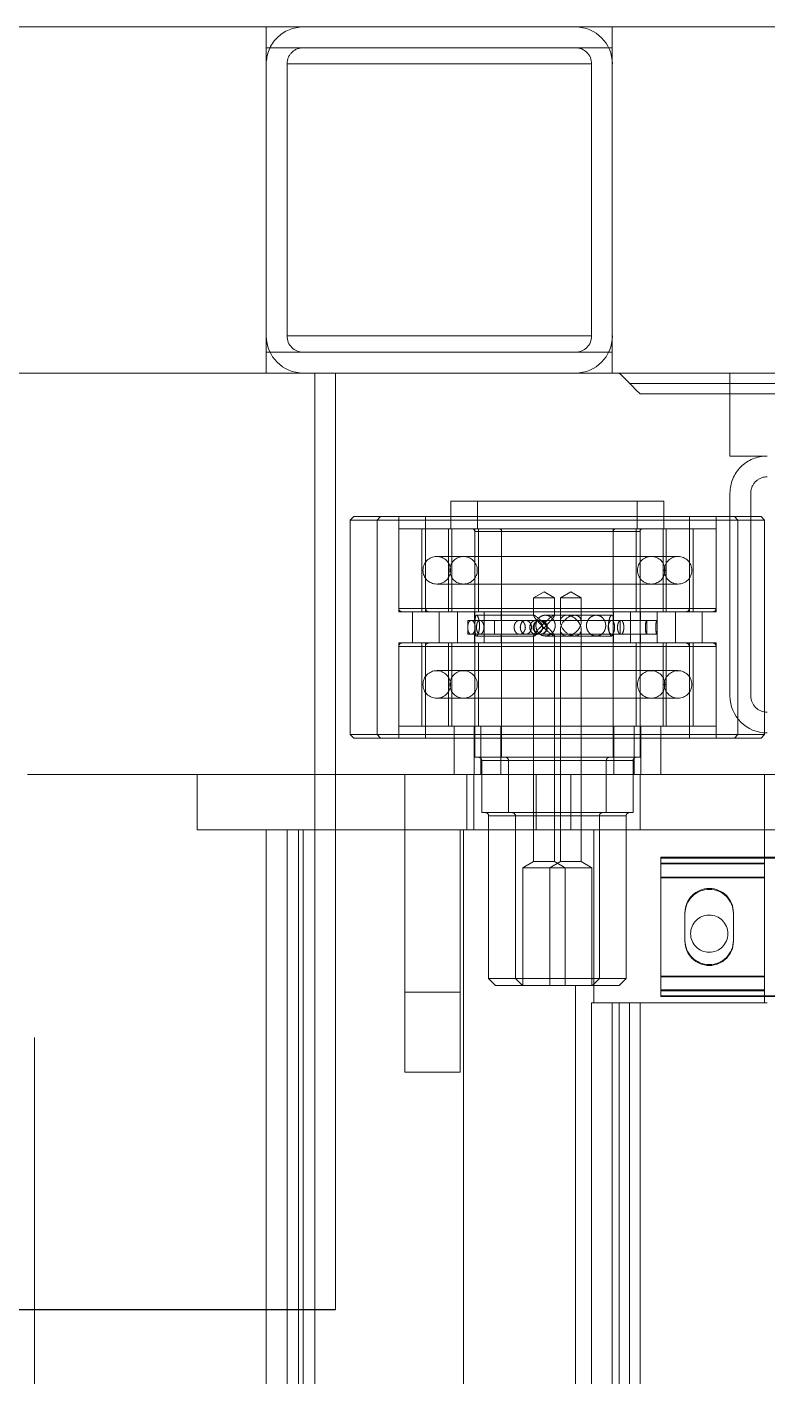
# Model space of a CAD drawing. Extents: x 539033 to 804858, y 468425 to 1263560.
# Drawn here: x 745699.5 to 745806.4, y 511329.1 to 511524 of the extents above; entities that cross this region are included whole.
import ezdxf

# ---------------------------------------------------------------- set-up
doc = ezdxf.new("R2010")
doc.units = 0
doc.header["$LTSCALE"] = 1000
doc.header["$MEASUREMENT"] = 0
doc.linetypes.add('ACAD_ISO02W100', pattern=[15, 12, -3])
doc.layers.get('0').update_dxf_attribs({"linetype": 'CONTINUOUS'})
doc.layers.add('摄像头', color=7, linetype='CONTINUOUS')
doc.layers.add('虚线', color=6, linetype='ACAD_ISO02W100', lineweight=18)

# ---------------------------------------------------------------- blocks, each defined once
blk = doc.blocks.new('A$C54714A9A')
at = {"layer": '摄像头', "color": 0, "lineweight": 25, "ltscale": 100}
blk.add_line((1054.65, 2510.62), (1054.65, 180.35), dxfattribs=at)
at = {"layer": '虚线', "color": 0, "linetype": 'ACAD_ISO02W100', "lineweight": 15}
for p, q in [((1190, 2675.62), (1190, 2551.62)), ((1240, 2675.62), (1240, 2550.62)), ((1187, 2554.62), (1187, 2672.62)), ((1188.5, 2674.12), (1188.5, 2553.12)), ((1124, 2645.62), (1124, 2551.62)), ((1132, 2645.62), (1132, 2551.62)), ((1099.9, 2617.62), (1099.9, 2557.62)), ((1100.03, 2617.62), (1100.03, 2557.62)), ((1119.9, 2557.62), (1119.9, 2617.62)), ((1120.03, 2557.62), (1120.03, 2617.62)), ((1099, 2551.62), (1099, 2572.97)), ((1178, 2572.97), (1178, 2567.62)), ((1099, 2572.62), (1100.86, 2572.62)), ((1100.74, 2572.62), (1100.74, 2557.62)), ((1100.74, 2572.62), (1100.86, 2572.62)), ((1100.86, 2572.62), (1100.86, 2557.62)), ((1100.86, 2572.62), (1102.88, 2572.62)), ((1102.76, 2557.62), (1102.76, 2572.62)), ((1102.88, 2557.62), (1102.88, 2572.62)), ((1102.88, 2572.62), (1117.17, 2572.62)), ((1117.04, 2572.62), (1117.04, 2557.62)), ((1117.17, 2572.62), (1117.17, 2557.62)), ((1117.17, 2572.62), (1119.19, 2572.62)), ((1119.07, 2557.62), (1119.07, 2572.62)), ((1119.19, 2557.62), (1119.19, 2572.62)), ((1119.19, 2572.62), (1124, 2572.62)), ((1132, 2572.62), (1124, 2572.62)), ((1137.75, 2572.62), (1137.25, 2572.12)), ((1137.25, 2572.12), (1137.25, 2554.14)), ((1137.75, 2572.62), (1137.75, 2551.62)), ((1168.75, 2572.62), (1137.75, 2572.62)), ((1168.75, 2551.62), (1168.75, 2572.62)), ((1169.25, 2572.12), (1168.75, 2572.62)), ((1169.25, 2551.62), (1169.25, 2572.12)), ((1172.65, 2570.62), (1143.35, 2570.62)), ((1108.03, 2568.12), (1107.9, 2568.12)), ((1112.03, 2568.12), (1108.03, 2568.12)), ((1137.75, 2568.75), (1137.25, 2568.25)), ((1168.75, 2568.75), (1137.75, 2568.75)), ((1172.65, 2567.62), (1143.35, 2567.62)), ((1169.25, 2568.25), (1168.75, 2568.75)), ((1190, 2567.62), (1178, 2567.62)), ((1150.5, 2565.62), (1137.25, 2565.62)), ((1139, 2565.62), (1139, 2523.62)), ((1151, 2565.62), (1139, 2565.62)), ((1150.5, 2565.61), (1150.5, 2523.64)), ((1151, 2523.62), (1151, 2565.62)), ((1155.5, 2565.62), (1155.5, 2523.62)), ((1167.5, 2565.62), (1155.5, 2565.62)), ((1169.25, 2565.62), (1156, 2565.62)), ((1156, 2523.64), (1156, 2565.61)), ((1167.5, 2523.62), (1167.5, 2565.62)), ((1155.5, 2563.62), (1151, 2563.62)), ((1150.5, 2561.75), (1137.25, 2561.75)), ((1151, 2562.29), (1139, 2562.29)), ((1151, 2561.75), (1139, 2561.75)), ((1150.5, 2519.75), (1150.5, 2561.75)), ((1167.5, 2562.29), (1155.5, 2562.29)), ((1167.5, 2561.75), (1155.5, 2561.75)), ((1156, 2561.75), (1156, 2519.75)), ((1169.25, 2561.75), (1156, 2561.75)), ((1107.9, 2561.12), (1108.03, 2561.12)), ((1108.03, 2561.12), (1112.03, 2561.12)), ((1143.01, 2560.12), (1143.01, 2529.12)), ((1147, 2529.12), (1147, 2560.12)), ((1155.5, 2559.75), (1151, 2559.75)), ((1159.51, 2560.12), (1159.51, 2529.12)), ((1163.5, 2529.12), (1163.5, 2560.12)), ((1100.03, 2557.62), (1099.9, 2557.62)), ((1102.88, 2557.62), (1100.03, 2557.62)), ((1117.17, 2557.62), (1102.88, 2557.62)), ((1120.03, 2557.62), (1117.17, 2557.62)), ((1139, 2557.62), (1132, 2557.62)), ((1151, 2558.42), (1139, 2558.42)), ((1151, 2557.95), (1139, 2557.95)), ((1139, 2531.62), (1139, 2557.62)), ((1151, 2558.58), (1151, 2537.9)), ((1167.5, 2558.42), (1155.5, 2558.42)), ((1167.5, 2557.95), (1155.5, 2557.95)), ((1171.5, 2558.08), (1167.5, 2558.08)), ((1171.5, 2551.62), (1171.5, 2558.08)), ((1155.5, 2557.12), (1151, 2557.12)), ((1152.25, 2557.05), (1152.25, 2555.56)), ((1154.25, 2555.62), (1152.25, 2555.62)), ((1152.25, 2555.56), (1152.25, 2538.11)), ((1154.25, 2555.56), (1154.25, 2557.05)), ((1154.25, 2538.11), (1154.25, 2555.56)), ((53, 2554.62), (1099, 2554.62)), ((1132, 2554.62), (1124, 2554.62)), ((1126.5, 2553.62), (1126.5, 2535.62)), ((1134, 2553.62), (1126.5, 2553.62)), ((1139, 2554.72), (1132, 2554.72)), ((1139, 2553.76), (1132, 2553.76)), ((1134, 2553.62), (1134, 2535.67)), ((1134.5, 2554.62), (1134.5, 2534.62)), ((1167.1, 2554.62), (1134.5, 2554.62)), ((1137.25, 2554.14), (1137.25, 2551.62)), ((1151, 2554.62), (1139, 2554.62)), ((1151, 2554.08), (1139, 2554.08)), ((1152.25, 2554.67), (1151, 2554.67)), ((1155.5, 2554.67), (1154.25, 2554.67)), ((1167.5, 2554.62), (1155.5, 2554.62)), ((1167.5, 2554.08), (1155.5, 2554.08)), ((1167.1, 2554.62), (1167.1, 2534.65)), ((1171.5, 2554.21), (1167.5, 2554.21)), ((1099, 2551.62), (50, 2551.62)), ((1099, 2553.12), (51.5, 2553.12)), ((1099, 2550.62), (1099, 2551.62)), ((1102.5, 2552.62), (1101.5, 2551.62)), ((1101.5, 2550.62), (1101.5, 2551.62)), ((1102.5, 2551.62), (1102.5, 2552.62)), ((1126, 2552.62), (1102.5, 2552.62)), ((1102.5, 2550.62), (1102.5, 2551.62)), ((1124, 2551.62), (1124, 2550.62)), ((1126, 2552.6), (1126, 2536.63)), ((1132, 2551.62), (1132, 2550.62)), ((1137.25, 2551.62), (1137.25, 2550.62)), ((1137.75, 2551.62), (1137.75, 2550.62)), ((1155.5, 2553.25), (1151, 2553.25)), ((1154.25, 2551.75), (1152.25, 2551.75)), ((1168.75, 2550.62), (1168.75, 2551.62)), ((1169.25, 2550.62), (1169.25, 2551.62)), ((1171.5, 2550.62), (1171.5, 2551.62)), ((1190, 2551.62), (1190, 2550.62)), ((1099, 2550.62), (50, 2550.62)), ((1099, 2547.97), (1099, 2550.62)), ((1101.5, 2547.04), (1101.5, 2550.62)), ((1102.5, 2536.62), (1102.5, 2550.62)), ((1124, 2550.62), (1124, 2530.62)), ((1134, 2549.75), (1126.5, 2549.75)), ((1139, 2550.86), (1132, 2550.86)), ((1132, 2550.62), (1132, 2530.62)), ((1134, 2531.75), (1134, 2549.71)), ((1167.1, 2550.75), (1134.5, 2550.75)), ((1137.25, 2550.62), (1137.25, 2517.12)), ((1137.75, 2550.62), (1137.75, 2516.62)), ((1151, 2550.75), (1139, 2550.75)), ((1152.25, 2550.8), (1151, 2550.8)), ((1152, 2550.51), (1152, 2548.31)), ((1155.5, 2550.8), (1154.25, 2550.8)), ((1155, 2548.31), (1155, 2550.51)), ((1167.5, 2550.75), (1155.5, 2550.75)), ((1167.1, 2530.77), (1167.1, 2550.74)), ((1168.75, 2516.62), (1168.75, 2550.62)), ((1169.25, 2517.12), (1169.25, 2550.62)), ((1171.5, 2531.16), (1171.5, 2550.62)), ((1190, 2550.62), (1195.35, 2550.62)), ((1190, 2550.62), (1190, 2545.28)), ((1193, 2545.28), (1193, 2550.62)), ((1195.35, 2550.62), (1234.65, 2550.62)), ((1234.65, 2550.62), (1240, 2550.62)), ((1237, 2545.28), (1237, 2550.62)), ((1240, 2545.28), (1240, 2550.62)), ((1099, 2547.62), (50, 2547.62)), ((1099, 2547.97), (1124, 2547.97)), ((1099, 2547.62), (1099, 2547.97)), ((1102.5, 2548.75), (1101.5, 2547.75)), ((1118.5, 2547.68), (1101.5, 2547.68)), ((1126, 2548.75), (1102.5, 2548.75)), ((1118.5, 2541.57), (1118.5, 2547.68)), ((1119.4, 2546.12), (1118.5, 2547.68)), ((1126, 2532.75), (1126, 2548.73)), ((1152, 2548.31), (1152, 2545.18)), ((1155, 2545.18), (1155, 2548.31)), ((1195.35, 2547.62), (1234.65, 2547.62)), ((1195.35, 2503.62), (1195.35, 2547.62)), ((1234.65, 2503.62), (1234.65, 2547.62)), ((1101.5, 2537.62), (1101.5, 2547.04)), ((1119.4, 2543.12), (1119.4, 2546.12)), ((1152.95, 2546.12), (1119.4, 2546.12)), ((1157.5, 2546.12), (1154.06, 2546.12)), ((1157.5, 2546.12), (1157.5, 2545.14)), ((1158.37, 2544.62), (1157.5, 2546.12)), ((1101.5, 2545.28), (50, 2545.28)), ((1118.5, 2543.81), (1101.5, 2543.81)), ((1119.4, 2542.25), (1118.5, 2543.81)), ((1124, 2544.62), (1132, 2544.62)), ((1152, 2545.18), (1152, 2544.07)), ((1152, 2544.07), (1152, 2540.93)), ((1155, 2544.07), (1155, 2545.18)), ((1155, 2540.93), (1155, 2544.07)), ((1157.5, 2545.14), (1157.5, 2543.12)), ((1157.5, 2543.12), (1158.37, 2544.62)), ((1190, 2505.97), (1190, 2545.28)), ((1193, 2505.97), (1193, 2545.28)), ((1237, 2545.28), (1237, 2505.97)), ((1240, 2545.28), (1240, 2505.97)), ((1118.5, 2541.57), (1119.4, 2543.12)), ((1119.4, 2543.12), (1152.95, 2543.12)), ((1119.4, 2539.25), (1119.4, 2542.25)), ((1152.04, 2542.25), (1119.4, 2542.25)), ((1154.06, 2543.12), (1157.5, 2543.12)), ((1157.5, 2542.25), (1154.97, 2542.25)), ((1157.5, 2542.25), (1157.5, 2539.25)), ((1158.37, 2540.75), (1157.5, 2542.25)), ((1101.5, 2541.57), (1118.5, 2541.57)), ((1118.5, 2538.08), (1118.5, 2541.57)), ((1152.26, 2540.22), (1152.25, 2540.16)), ((1154.25, 2540.23), (1154.2, 2539.93)), ((1154.25, 2540.16), (1154.21, 2540.44)), ((1157.5, 2539.25), (1158.37, 2540.75)), ((1118.5, 2537.69), (1119.4, 2539.25)), ((1118.5, 2537.69), (1118.5, 2538.08)), ((1119.4, 2539.25), (1152.04, 2539.25)), ((1124, 2539.62), (1132, 2539.62)), ((1152, 2539.29), (1152, 2530.99)), ((1152.25, 2538.11), (1152.25, 2537.22)), ((1154.25, 2537.22), (1154.25, 2538.11)), ((1154.97, 2539.25), (1157.5, 2539.25)), ((1155, 2530.99), (1155, 2539.29)), ((1101.5, 2537.69), (1118.5, 2537.69)), ((1101.5, 2533.75), (1101.5, 2537.62)), ((1101.5, 2537.62), (1102.5, 2536.62)), ((1102.5, 2533.77), (1102.5, 2536.62)), ((1102.5, 2536.62), (1126, 2536.62)), ((1152.25, 2537.22), (1152.25, 2533.62)), ((1154.25, 2533.62), (1154.25, 2537.22)), ((1126.5, 2535.62), (1126.5, 2532.9)), ((1126.5, 2535.62), (1134, 2535.62)), ((1132, 2534.52), (1139, 2534.52)), ((1134.5, 2534.62), (1134.5, 2532.03)), ((1134.5, 2534.62), (1167.1, 2534.62)), ((1139, 2534.62), (1151, 2534.62)), ((1151, 2534.57), (1152.25, 2534.57)), ((1154.25, 2534.57), (1155.5, 2534.57)), ((1155.5, 2534.62), (1167.5, 2534.62)), ((1101.5, 2533.75), (1102.5, 2532.75)), ((1102.5, 2532.75), (1102.5, 2533.77)), ((1102.5, 2532.75), (1126, 2532.75)), ((1126.5, 2532.9), (1126.5, 2531.75)), ((1134.5, 2532.03), (1134.5, 2530.75)), ((1151, 2532.12), (1155.5, 2532.12)), ((1152.25, 2533.62), (1152.25, 2531.49)), ((1152.25, 2533.62), (1154.25, 2533.62)), ((1154.25, 2531.49), (1154.25, 2533.62)), ((1124, 2530.62), (1132, 2530.62)), ((1124, 2520.62), (1124, 2530.62)), ((1126.5, 2531.75), (1134, 2531.75)), ((1132, 2531.62), (1139, 2531.62)), ((1132, 2530.66), (1139, 2530.66)), ((1132, 2530.62), (1132, 2520.62)), ((1134.5, 2530.75), (1152.87, 2530.75)), ((1139, 2529.41), (1139, 2531.62)), ((1139, 2531.29), (1151, 2531.29)), ((1139, 2530.75), (1151, 2530.75)), ((1151, 2531.83), (1151, 2524.12)), ((1151, 2530.7), (1152.25, 2530.7)), ((1151, 2530.63), (1151, 2529.42)), ((1152.25, 2531.49), (1152.25, 2530.21)), ((1152.25, 2530.21), (1152.25, 2529.75)), ((1153.67, 2530.75), (1167.1, 2530.75)), ((1154.25, 2530.21), (1154.25, 2531.49)), ((1154.25, 2530.7), (1155.5, 2530.7)), ((1154.25, 2529.75), (1154.25, 2530.21)), ((1155.5, 2524.12), (1155.5, 2531.83)), ((1155.5, 2531.29), (1167.5, 2531.29)), ((1155.5, 2530.75), (1167.5, 2530.75)), ((1155.5, 2530.63), (1155.5, 2520.25)), ((1167.5, 2531.16), (1171.5, 2531.16)), ((1171.5, 2529.01), (1171.5, 2531.16)), ((1124, 2529.12), (976, 2529.12)), ((1089, 2520.62), (1089, 2528.62)), ((1089, 2528.62), (1100.55, 2528.62)), ((1100.55, 2528.62), (1100.55, 2520.62)), ((1100.55, 2528.62), (1124, 2528.62)), ((1124, 2529.62), (1132, 2529.62)), ((1139, 2527.76), (1139, 2529.41)), ((1143.01, 2529.12), (1143.01, 2525.25)), ((1147, 2525.25), (1147, 2529.12)), ((1151, 2528.25), (1155.5, 2528.25)), ((1152.25, 2529.75), (1152.99, 2529.75)), ((1153.54, 2529.75), (1154.25, 2529.75)), ((1159.51, 2529.12), (1159.51, 2525.25)), ((1163.5, 2525.25), (1163.5, 2529.12)), ((1171.5, 2527.29), (1171.5, 2529.01)), ((1132, 2527.76), (1139, 2527.76)), ((1139, 2527.42), (1151, 2527.42)), ((1139, 2526.95), (1151, 2526.95)), ((1155.5, 2527.42), (1167.5, 2527.42)), ((1155.5, 2526.95), (1167.5, 2526.95)), ((1167.5, 2527.29), (1171.5, 2527.29)), ((1151, 2525.62), (1155.5, 2525.62)), ((1151, 2524.32), (1151, 2520.25)), ((1137.25, 2523.62), (1150.5, 2523.62)), ((1139, 2523.62), (1139, 2519.75)), ((1139, 2523.62), (1151, 2523.62)), ((1139, 2523.08), (1151, 2523.08)), ((1151, 2519.75), (1151, 2523.62)), ((1155.5, 2523.62), (1155.5, 2519.75)), ((1155.5, 2523.62), (1167.5, 2523.62)), ((1155.5, 2523.08), (1167.5, 2523.08)), ((1156, 2523.62), (1169.25, 2523.62)), ((1167.5, 2519.75), (1167.5, 2523.62)), ((1100.55, 2520.62), (1089, 2520.62)), ((1100.55, 2520.62), (1124, 2520.62)), ((1132, 2520.62), (1124, 2520.62)), ((1124, 2500.62), (1124, 2520.62)), ((1132, 2520.62), (1132, 2500.62)), ((1151, 2521.75), (1155.5, 2521.75)), ((1137.25, 2519.75), (1150.5, 2519.75)), ((1139, 2519.75), (1151, 2519.75)), ((1155.5, 2519.75), (1167.5, 2519.75)), ((1156, 2519.75), (1169.25, 2519.75)), ((1137.25, 2517.12), (1137.25, 2513.25)), ((1137.25, 2517.12), (1137.75, 2516.62)), ((1137.75, 2516.62), (1137.75, 2512.75)), ((1137.75, 2516.62), (1168.75, 2516.62)), ((1168.75, 2516.62), (1169.25, 2517.12)), ((1168.75, 2516.32), (1168.75, 2516.62)), ((1168.75, 2512.75), (1168.75, 2516.32)), ((1169.25, 2513.25), (1169.25, 2517.12)), ((1137.25, 2513.25), (1137.75, 2512.75)), ((1137.75, 2512.75), (1168.75, 2512.75)), ((1168.75, 2512.75), (1169.25, 2513.25)), ((1190, 2510.62), (1054.65, 2510.62)), ((1124, 2507.62), (224.65, 2507.62)), ((1190, 2507.62), (1054.65, 2507.62)), ((1124, 2505.97), (50, 2505.97)), ((1124, 2505.97), (50, 2505.97)), ((1124, 2505.28), (50, 2505.28)), ((1190, 2505.97), (1190, 2500.62)), ((1193, 2500.62), (1193, 2505.97)), ((1237, 2500.62), (1237, 2505.97)), ((1240, 2500.62), (1240, 2505.97)), ((1124, 2503.62), (50, 2503.62)), ((1234.65, 2503.62), (1195.35, 2503.62)), ((1124, 2500.62), (50, 2500.62)), ((1124, 2492.12), (1124, 2500.62)), ((1132, 2500.62), (1132, 2492.12)), ((1190, 225), (1190, 2500.62)), ((1195.35, 2500.62), (1190, 2500.62)), ((1234.65, 2500.62), (1195.35, 2500.62)), ((1240, 2500.62), (1234.65, 2500.62)), ((1240, 225), (1240, 2500.62)), ((1124, 2490.62), (1124, 2492.12)), ((1132, 2492.12), (1132, 2490.62)), ((1132, 2490.62), (1124, 2490.62)), ((1132, 2490.62), (1132, 2466.12)), ((1094, 2467.12), (146, 2467.12))]:
    blk.add_line(p, q, dxfattribs=at)
at = {"layer": '虚线', "color": 0, "linetype": 'ACAD_ISO02W100', "lineweight": 15, "flags": 128}
blk.add_lwpolyline([(1190, 2551.62), (1189.94, 2551.68), (1189.77, 2551.85), (1189.49, 2552.13), (1189.12, 2552.5), (1188.67, 2552.96), (1188.15, 2553.47), (1187.59, 2554.04), (1187, 2554.62)], dxfattribs=at)
at = {"layer": '虚线', "color": 0, "linetype": 'ACAD_ISO02W100', "lineweight": 15}
blk.add_circle((1109, 2564.62), 2.69, dxfattribs=at)
for centre, radius, start, end in [((1143.35, 2572.97), 5.35, 180, 270), ((1143.35, 2572.97), 2.35, 180, 270), ((1172.65, 2572.97), 2.35, 270, 0), ((1172.65, 2572.97), 5.35, 270, 0), ((1107.9, 2564.62), 3.5, 90, 270), ((1108.03, 2564.62), 3.5, 90, 270), ((1111.9, 2564.62), 3.5, 270, 90), ((1112.03, 2564.62), 3.5, 270, 90), ((1150.5, 2565.12), 0.5, 0, 90), ((1156, 2565.12), 0.5, 90, 180), ((1145, 2560.12), 1.99, 0, 180), ((1150.5, 2561.25), 0.5, 0, 90), ((1156, 2561.25), 0.5, 90, 180), ((1161.5, 2560.12), 1.99, 0, 180), ((1145, 2560.12), 1.99, 180, 0), ((1161.5, 2560.12), 1.99, 180, 0), ((1145, 2556.25), 1.99, 0, 180), ((1161.5, 2556.25), 1.99, 0, 180), ((1145, 2556.25), 1.99, 180, 0), ((1161.5, 2556.25), 1.99, 180, 0), ((1134, 2554.12), 0.5, 270, 0), ((1167.1, 2555.02), 0.4, 270, 0), ((1126, 2553.12), 0.5, 270, 0), ((1134, 2550.25), 0.5, 270, 0), ((1167.1, 2551.15), 0.4, 270, 0), ((1195.35, 2545.28), 5.35, 90, 180), ((1234.65, 2545.28), 5.35, 0, 90), ((1126, 2549.25), 0.5, 270, 0), ((1195.35, 2545.28), 2.35, 90, 180), ((1234.65, 2545.28), 2.35, 0, 90), ((1153.26, 2540.16), 0.995, 184.3801, 0.1556), ((1126, 2536.12), 0.5, 0, 90), ((1134, 2535.12), 0.5, 0, 90), ((1167.1, 2534.22), 0.4, 0, 90), ((1126, 2532.25), 0.5, 0, 90), ((1134, 2531.25), 0.5, 0, 90), ((1145, 2529.12), 1.99, 0, 180), ((1161.5, 2529.12), 1.99, 0, 180), ((1167.1, 2530.35), 0.4, 0, 90), ((1145, 2529.12), 1.99, 180, 0), ((1161.5, 2529.12), 1.99, 180, 0), ((1145, 2525.25), 1.99, 0, 180), ((1161.5, 2525.25), 1.99, 0, 180), ((1145, 2525.25), 1.99, 180, 0), ((1150.5, 2524.12), 0.5, 270, 0), ((1156, 2524.12), 0.5, 180, 270), ((1161.5, 2525.25), 1.99, 180, 0), ((1150.5, 2520.25), 0.5, 270, 0), ((1156, 2520.25), 0.5, 180, 270), ((1195.35, 2505.97), 5.35, 180, 270), ((1195.35, 2505.97), 2.35, 180, 270), ((1234.65, 2505.97), 2.35, 270, 0), ((1234.65, 2505.97), 5.35, 270, 0)]:
    blk.add_arc(centre, radius, start, end, dxfattribs=at)
for centre, major_axis, ratio, start_param, end_param in [((1153.5, 2544.62), (1.24, -1.24), 0.678893, 2.167216, 5.308809), ((1153.5, 2544.62), (1.24, 1.24), 0.678893, 0.974377, 4.115969), ((1153.5, 2544.62), (1.24, 1.24), 0.678893, 4.115969, 7.257562), ((1153.5, 2544.62), (1.24, -1.24), 0.678893, 5.308809, 8.450401), ((1153.5, 2540.75), (-1.49, 1.49), 0.110702, 4.822642, 7.964235), ((1153.5, 2540.75), (1.49, 1.49), 0.110702, 4.602136, 7.743729), ((1153.5, 2540.75), (1.49, 1.49), 0.110702, 1.460543, 4.602136), ((1153.5, 2540.75), (1.49, -1.49), 0.110702, 4.822642, 7.964235)]:
    blk.add_ellipse(centre, major_axis=major_axis, ratio=ratio, start_param=start_param, end_param=end_param, dxfattribs=at)
for points, knots in [([(1155.5, 2530.63), (1155.5, 2531.18), (1155.5, 2532.01), (1155.5, 2533.02), (1155.5, 2533.53), (1155.5, 2533.78), (1155.5, 2533.91), (1155.5, 2533.98), (1155.5, 2534.01), (1155.5, 2534.03), (1155.5, 2534.03), (1155.5, 2534.04), (1155.5, 2534.04), (1155.5, 2534.04), (1155.5, 2534.04), (1155.5, 2534.04), (1155.5, 2534.04), (1155.5, 2534.04), (1155.5, 2534.04), (1155.5, 2534.04), (1155.5, 2534.05), (1155.5, 2534.14), (1155.5, 2534.78), (1155.5, 2535.72), (1155.5, 2536.76), (1155.5, 2537.33), (1155.5, 2537.62), (1155.5, 2537.76), (1155.5, 2537.83), (1155.5, 2537.87), (1155.5, 2537.88), (1155.5, 2537.89), (1155.5, 2537.9), (1155.5, 2537.9), (1155.5, 2537.9), (1155.5, 2537.9), (1155.5, 2537.9), (1155.5, 2537.9), (1155.5, 2537.9), (1155.5, 2537.9), (1155.5, 2537.9), (1155.5, 2537.94), (1155.5, 2538.62), (1155.5, 2539.66), (1155.5, 2540.83), (1155.5, 2541.43), (1155.5, 2541.73), (1155.5, 2541.88), (1155.5, 2541.96), (1155.5, 2542), (1155.5, 2542.02), (1155.5, 2542.02), (1155.5, 2542.03), (1155.5, 2542.03), (1155.5, 2542.03), (1155.5, 2542.03), (1155.5, 2542.03), (1155.5, 2542.03), (1155.5, 2542.03), (1155.5, 2542.03), (1155.5, 2542.03), (1155.5, 2542.07), (1155.5, 2542.78), (1155.5, 2543.83), (1155.5, 2545), (1155.5, 2545.6), (1155.5, 2545.9), (1155.5, 2546.05), (1155.5, 2546.12), (1155.5, 2546.16), (1155.5, 2546.18), (1155.5, 2546.19), (1155.5, 2546.19), (1155.5, 2546.2), (1155.5, 2546.2), (1155.5, 2546.2), (1155.5, 2546.2), (1155.5, 2546.2), (1155.5, 2546.2), (1155.5, 2546.2), (1155.5, 2546.2), (1155.5, 2546.24), (1155.5, 2546.9), (1155.5, 2547.92), (1155.5, 2549.02), (1155.5, 2549.58), (1155.5, 2549.86), (1155.5, 2550), (1155.5, 2550.06), (1155.5, 2550.1), (1155.5, 2550.12), (1155.5, 2550.12), (1155.5, 2550.13), (1155.5, 2550.13), (1155.5, 2550.13), (1155.5, 2550.13), (1155.5, 2550.13), (1155.5, 2550.13), (1155.5, 2550.13), (1155.5, 2550.13), (1155.5, 2550.13), (1155.5, 2550.17), (1155.5, 2550.75), (1155.5, 2551.68), (1155.5, 2552.64), (1155.5, 2553.13), (1155.5, 2553.36), (1155.5, 2553.48), (1155.5, 2553.54), (1155.5, 2553.57), (1155.5, 2553.59), (1155.5, 2553.59), (1155.5, 2553.6), (1155.5, 2553.6), (1155.5, 2553.6), (1155.5, 2553.6), (1155.5, 2553.6), (1155.5, 2553.6), (1155.5, 2553.6), (1155.5, 2553.6), (1155.5, 2553.6), (1155.5, 2553.63), (1155.5, 2553.83), (1155.5, 2554.91), (1155.5, 2556.65), (1155.5, 2557.89), (1155.5, 2558.58)], [0, 0, 0, 0, 0.058261, 0.087387, 0.101951, 0.109232, 0.112873, 0.114694, 0.115604, 0.116059, 0.116287, 0.116401, 0.116457, 0.116486, 0.1165, 0.116508, 0.116511, 0.116513, 0.116514, 0.116515, 0.116515, 0.117646, 0.125728, 0.178278, 0.209156, 0.224596, 0.232316, 0.236176, 0.238106, 0.239071, 0.239554, 0.239795, 0.239915, 0.239976, 0.240006, 0.240021, 0.240028, 0.240033, 0.240034, 0.240035, 0.240036, 0.240036, 0.243744, 0.304368, 0.336534, 0.352618, 0.36066, 0.364681, 0.366692, 0.367697, 0.368199, 0.368451, 0.368576, 0.368639, 0.368671, 0.368686, 0.368694, 0.368698, 0.3687, 0.368701, 0.368702, 0.368702, 0.372424, 0.434403, 0.467254, 0.483681, 0.491894, 0.496, 0.498054, 0.49908, 0.499594, 0.49985, 0.499979, 0.500043, 0.500075, 0.500091, 0.500099, 0.500103, 0.500105, 0.500106, 0.500107, 0.500107, 0.503774, 0.565808, 0.598659, 0.615086, 0.623299, 0.627406, 0.629459, 0.630485, 0.630999, 0.631255, 0.631384, 0.631448, 0.63148, 0.631496, 0.631504, 0.631508, 0.63151, 0.631512, 0.631513, 0.631513, 0.635062, 0.695844, 0.72801, 0.744095, 0.752137, 0.756158, 0.758168, 0.759173, 0.759676, 0.759927, 0.760053, 0.760116, 0.760148, 0.760163, 0.760171, 0.760175, 0.760177, 0.760178, 0.760178, 0.760179, 0.762986, 0.787947, 0.882897, 1, 1, 1, 1]), ([(1154.25, 2557.05), (1154.24, 2557.03), (1154.22, 2557.01), (1154.05, 2556.96), (1153.8, 2556.92), (1153.48, 2556.9), (1153.14, 2556.89), (1152.81, 2556.91), (1152.53, 2556.95), (1152.33, 2556.99), (1152.26, 2557.03), (1152.25, 2557.06), (1152.29, 2557.08), (1152.46, 2557.1), (1152.71, 2557.11), (1153.03, 2557.12), (1153.37, 2557.12), (1153.7, 2557.11), (1153.98, 2557.11), (1154.17, 2557.09), (1154.25, 2557.07), (1154.25, 2557.05), (1154.25, 2557.05)], [0, 0, 0, 0, 0.053574, 0.107137, 0.160809, 0.214547, 0.268173, 0.321683, 0.375246, 0.428964, 0.482685, 0.5, 0.553567, 0.607132, 0.660803, 0.714549, 0.768176, 0.821685, 0.87525, 0.928964, 0.982687, 1, 1, 1, 1]), ([(1154.25, 2555.56), (1154.24, 2555.57), (1154.22, 2555.59), (1154.05, 2555.61), (1153.8, 2555.62), (1153.48, 2555.62), (1153.14, 2555.62), (1152.81, 2555.62), (1152.53, 2555.61), (1152.34, 2555.6), (1152.26, 2555.58), (1152.26, 2555.56), (1152.25, 2555.56)], [0, 0, 0, 0, 0.107073, 0.214132, 0.321473, 0.428983, 0.536206, 0.643104, 0.750168, 0.857618, 0.965084, 1, 1, 1, 1]), ([(1152.25, 2555.56), (1152.27, 2555.54), (1152.29, 2555.52), (1152.46, 2555.47), (1152.71, 2555.43), (1153.03, 2555.4), (1153.37, 2555.4), (1153.7, 2555.42), (1153.98, 2555.45), (1154.17, 2555.5), (1154.25, 2555.54), (1154.25, 2555.55), (1154.25, 2555.56)], [0, 0, 0, 0, 0.107067, 0.214134, 0.321472, 0.428985, 0.536209, 0.643106, 0.75017, 0.85762, 0.965084, 1, 1, 1, 1]), ([(1154.25, 2551.86), (1154.24, 2551.81), (1154.22, 2551.7), (1154.05, 2551.55), (1153.8, 2551.44), (1153.48, 2551.37), (1153.14, 2551.36), (1152.81, 2551.41), (1152.53, 2551.51), (1152.33, 2551.65), (1152.26, 2551.77), (1152.25, 2551.89), (1152.29, 2552.01), (1152.46, 2552.14), (1152.71, 2552.23), (1153.03, 2552.28), (1153.37, 2552.29), (1153.7, 2552.25), (1153.98, 2552.17), (1154.17, 2552.05), (1154.25, 2551.94), (1154.25, 2551.88), (1154.25, 2551.86)], [0, 0, 0, 0, 0.053564, 0.107132, 0.160802, 0.214539, 0.268165, 0.321677, 0.375239, 0.428957, 0.482674, 0.499987, 0.553556, 0.607122, 0.660794, 0.714542, 0.768168, 0.821677, 0.875242, 0.928959, 0.982681, 1, 1, 1, 1]), ([(1153.5, 2550.07), (1153.34, 2550.08), (1153, 2550.09), (1152.55, 2550.18), (1152.21, 2550.3), (1152.03, 2550.42), (1151.99, 2550.52), (1152.02, 2550.59), (1152.13, 2550.62), (1152.16, 2550.62)], [0, 0, 0, 0, 0.167046, 0.334045, 0.502225, 0.671197, 0.784074, 0.951133, 1, 1, 1, 1]), ([(1155, 2548.31), (1154.99, 2548.47), (1154.95, 2548.78), (1154.7, 2549.18), (1154.32, 2549.48), (1153.85, 2549.66), (1153.34, 2549.68), (1152.85, 2549.56), (1152.43, 2549.3), (1152.13, 2548.93), (1152.02, 2548.58), (1151.99, 2548.21), (1152.06, 2547.84), (1152.31, 2547.41), (1152.69, 2547.08), (1153.16, 2546.89), (1153.67, 2546.86), (1154.16, 2547), (1154.58, 2547.28), (1154.88, 2547.68), (1154.99, 2548.05), (1155, 2548.26), (1155, 2548.31)], [0, 0, 0, 0, 0.053277, 0.106538, 0.160169, 0.214063, 0.267548, 0.320592, 0.373849, 0.427639, 0.481453, 0.5, 0.553276, 0.60654, 0.660171, 0.714059, 0.767544, 0.820589, 0.87385, 0.927636, 0.981452, 1, 1, 1, 1]), ([(1154.25, 2550.53), (1154.24, 2550.58), (1154.22, 2550.68), (1154.05, 2550.8), (1153.8, 2550.89), (1153.48, 2550.94), (1153.14, 2550.95), (1152.81, 2550.91), (1152.53, 2550.84), (1152.34, 2550.72), (1152.26, 2550.61), (1152.26, 2550.54), (1152.25, 2550.53)], [0, 0, 0, 0, 0.107075, 0.214127, 0.321471, 0.428984, 0.536208, 0.643108, 0.750172, 0.857616, 0.965093, 1, 1, 1, 1]), ([(1152.25, 2550.53), (1152.27, 2550.47), (1152.29, 2550.37), (1152.46, 2550.22), (1152.71, 2550.1), (1153.03, 2550.03), (1153.37, 2550.02), (1153.7, 2550.07), (1153.98, 2550.18), (1154.17, 2550.32), (1154.25, 2550.44), (1154.25, 2550.51), (1154.25, 2550.53)], [0, 0, 0, 0, 0.1070748, 0.2141424, 0.3214774, 0.42899, 0.5362114, 0.6431037, 0.7501709, 0.8576224, 0.9650883, 1, 1, 1, 1]), ([(1154.86, 2550.62), (1154.92, 2550.6), (1154.99, 2550.57), (1155.01, 2550.49), (1154.95, 2550.39), (1154.7, 2550.26), (1154.32, 2550.15), (1153.9, 2550.08), (1153.62, 2550.07), (1153.5, 2550.07)], [0, 0, 0, 0, 0.154209, 0.212608, 0.380368, 0.548081, 0.716963, 0.886667, 1, 1, 1, 1]), ([(1153.5, 2539.58), (1153.34, 2539.59), (1153, 2539.62), (1152.55, 2539.85), (1152.21, 2540.18), (1152.04, 2540.57), (1151.99, 2540.98), (1152.06, 2541.4), (1152.31, 2541.83), (1152.69, 2542.16), (1153.16, 2542.36), (1153.67, 2542.39), (1154.16, 2542.25), (1154.58, 2541.96), (1154.88, 2541.56), (1154.99, 2541.2), (1155.01, 2540.83), (1154.95, 2540.47), (1154.7, 2540.07), (1154.32, 2539.76), (1153.9, 2539.6), (1153.62, 2539.59), (1153.5, 2539.58)], [0, 0, 0, 0, 0.053268, 0.106521, 0.160153, 0.214036, 0.25003, 0.303301, 0.356558, 0.410183, 0.464066, 0.517544, 0.570583, 0.623839, 0.677619, 0.731429, 0.749975, 0.803245, 0.856499, 0.910125, 0.964013, 1, 1, 1, 1]), ([(1152.25, 2540.23), (1152.27, 2540.34), (1152.29, 2540.57), (1152.46, 2540.87), (1152.71, 2541.09), (1153.03, 2541.22), (1153.37, 2541.24), (1153.7, 2541.15), (1153.98, 2540.95), (1154.17, 2540.67), (1154.25, 2540.41), (1154.25, 2540.27), (1154.25, 2540.23)], [0, 0, 0, 0, 0.107069, 0.214133, 0.321474, 0.428986, 0.536209, 0.643105, 0.750169, 0.85762, 0.965085, 1, 1, 1, 1]), ([(1152.25, 2540.2), (1152.27, 2540.31), (1152.29, 2540.51), (1152.46, 2540.79), (1152.71, 2541.01), (1153.03, 2541.13), (1153.37, 2541.15), (1153.7, 2541.06), (1153.98, 2540.87), (1154.17, 2540.61), (1154.25, 2540.37), (1154.25, 2540.24), (1154.25, 2540.2)], [0, 0, 0, 0, 0.107067, 0.214134, 0.321474, 0.428986, 0.536209, 0.643106, 0.75017, 0.857622, 0.965084, 1, 1, 1, 1]), ([(1154.25, 2539.6), (1154.24, 2539.7), (1154.22, 2539.91), (1154.05, 2540.19), (1153.8, 2540.4), (1153.48, 2540.53), (1153.14, 2540.54), (1152.81, 2540.45), (1152.53, 2540.27), (1152.33, 2540.01), (1152.26, 2539.77), (1152.25, 2539.53), (1152.29, 2539.29), (1152.46, 2539.02), (1152.71, 2538.82), (1153.03, 2538.71), (1153.37, 2538.69), (1153.7, 2538.77), (1153.98, 2538.95), (1154.17, 2539.2), (1154.25, 2539.43), (1154.25, 2539.57), (1154.25, 2539.6)], [0, 0, 0, 0, 0.05357, 0.107136, 0.160807, 0.214545, 0.268171, 0.32168, 0.375244, 0.428961, 0.482682, 0.499997, 0.553565, 0.607131, 0.660802, 0.714548, 0.768174, 0.821684, 0.875247, 0.928965, 0.982684, 1, 1, 1, 1]), ([(1152.31, 2539.94), (1152.29, 2540), (1152.26, 2540.09), (1152.25, 2540.19), (1152.25, 2540.23)], [0, 0, 0, 0, 0.639353, 1, 1, 1, 1]), ([(1154.25, 2540.2), (1154.24, 2540.1), (1154.22, 2539.9), (1154.05, 2539.63), (1153.8, 2539.43), (1153.48, 2539.31), (1153.14, 2539.29), (1152.81, 2539.38), (1152.53, 2539.55), (1152.34, 2539.8), (1152.26, 2540.03), (1152.26, 2540.17), (1152.25, 2540.2)], [0, 0, 0, 0, 0.107076, 0.214129, 0.321469, 0.428983, 0.536206, 0.643101, 0.750165, 0.857619, 0.96508, 1, 1, 1, 1]), ([(1154.25, 2538.11), (1154.24, 2538.2), (1154.22, 2538.38), (1154.05, 2538.63), (1153.8, 2538.82), (1153.48, 2538.94), (1153.14, 2538.95), (1152.81, 2538.87), (1152.53, 2538.7), (1152.34, 2538.47), (1152.26, 2538.26), (1152.26, 2538.14), (1152.25, 2538.11)], [0, 0, 0, 0, 0.1070753, 0.2141299, 0.3214684, 0.4289825, 0.5362057, 0.6431014, 0.7501658, 0.8576182, 0.9650831, 1, 1, 1, 1]), ([(1152.25, 2538.11), (1152.27, 2538.02), (1152.29, 2537.84), (1152.46, 2537.61), (1152.71, 2537.43), (1153.03, 2537.33), (1153.37, 2537.32), (1153.7, 2537.39), (1153.98, 2537.54), (1154.17, 2537.76), (1154.25, 2537.96), (1154.25, 2538.08), (1154.25, 2538.11)], [0, 0, 0, 0, 0.107071, 0.214133, 0.321472, 0.428985, 0.536208, 0.643104, 0.750168, 0.857622, 0.965085, 1, 1, 1, 1]), ([(1154.25, 2537.22), (1154.24, 2537.13), (1154.22, 2536.95), (1154.05, 2536.72), (1153.8, 2536.54), (1153.48, 2536.44), (1153.14, 2536.43), (1152.81, 2536.5), (1152.53, 2536.65), (1152.33, 2536.87), (1152.26, 2537.07), (1152.25, 2537.28), (1152.29, 2537.49), (1152.46, 2537.74), (1152.71, 2537.93), (1153.03, 2538.05), (1153.37, 2538.06), (1153.7, 2537.98), (1153.98, 2537.81), (1154.17, 2537.58), (1154.25, 2537.37), (1154.25, 2537.25), (1154.25, 2537.22)], [0, 0, 0, 0, 0.05357, 0.107137, 0.160807, 0.214545, 0.268171, 0.321681, 0.375243, 0.428961, 0.482681, 0.499996, 0.553565, 0.607131, 0.660802, 0.714548, 0.768174, 0.821684, 0.875248, 0.928965, 0.982684, 1, 1, 1, 1]), ([(1154.25, 2531.49), (1154.24, 2531.56), (1154.22, 2531.68), (1154.05, 2531.85), (1153.8, 2531.99), (1153.48, 2532.07), (1153.14, 2532.08), (1152.81, 2532.02), (1152.53, 2531.9), (1152.34, 2531.74), (1152.26, 2531.59), (1152.26, 2531.51), (1152.25, 2531.49)], [0, 0, 0, 0, 0.107074, 0.214131, 0.321466, 0.428981, 0.536203, 0.643099, 0.750161, 0.857613, 0.965084, 1, 1, 1, 1]), ([(1155, 2530.99), (1154.99, 2531.03), (1154.95, 2531.11), (1154.7, 2531.24), (1154.32, 2531.36), (1153.85, 2531.43), (1153.34, 2531.44), (1152.85, 2531.39), (1152.43, 2531.29), (1152.13, 2531.16), (1152.02, 2531.06), (1151.99, 2530.97), (1152.06, 2530.89), (1152.31, 2530.83), (1152.69, 2530.79), (1153.16, 2530.77), (1153.67, 2530.77), (1154.16, 2530.78), (1154.58, 2530.81), (1154.88, 2530.86), (1154.99, 2530.93), (1155, 2530.98), (1155, 2530.99)], [0, 0, 0, 0, 0.053282, 0.106542, 0.16017, 0.214066, 0.26755, 0.320595, 0.373853, 0.427643, 0.481454, 0.500007, 0.553279, 0.606546, 0.660174, 0.714062, 0.767547, 0.820592, 0.873852, 0.927638, 0.981454, 1, 1, 1, 1]), ([(1152.25, 2531.49), (1152.27, 2531.43), (1152.29, 2531.32), (1152.46, 2531.17), (1152.71, 2531.06), (1153.03, 2531), (1153.37, 2530.99), (1153.7, 2531.03), (1153.98, 2531.12), (1154.17, 2531.26), (1154.25, 2531.39), (1154.25, 2531.47), (1154.25, 2531.49)], [0, 0, 0, 0, 0.107059, 0.214134, 0.321476, 0.428984, 0.536208, 0.643102, 0.750169, 0.857628, 0.965096, 1, 1, 1, 1]), ([(1154.25, 2530.23), (1154.24, 2530.17), (1154.22, 2530.05), (1154.05, 2529.9), (1153.8, 2529.79), (1153.48, 2529.73), (1153.14, 2529.72), (1152.81, 2529.76), (1152.53, 2529.86), (1152.33, 2530), (1152.26, 2530.13), (1152.25, 2530.27), (1152.29, 2530.42), (1152.46, 2530.59), (1152.71, 2530.72), (1153.03, 2530.8), (1153.37, 2530.81), (1153.7, 2530.76), (1153.98, 2530.64), (1154.17, 2530.48), (1154.25, 2530.33), (1154.25, 2530.25), (1154.25, 2530.23)], [0, 0, 0, 0, 0.053572, 0.10714, 0.160808, 0.214546, 0.268173, 0.321682, 0.375247, 0.428961, 0.482681, 0.500002, 0.553566, 0.607133, 0.660806, 0.71455, 0.768177, 0.821685, 0.875249, 0.928966, 0.982683, 1, 1, 1, 1])]:
    blk.add_open_spline(points, degree=3, knots=knots, dxfattribs=at)

msp = doc.modelspace()

# ---------------------------------------------------------------- block references
at = {"xscale": -1, "rotation": 270}
msp.add_blockref('A$C54714A9A', (743233.45, 510284.02), dxfattribs=at)

doc.saveas('drawing.dxf')
